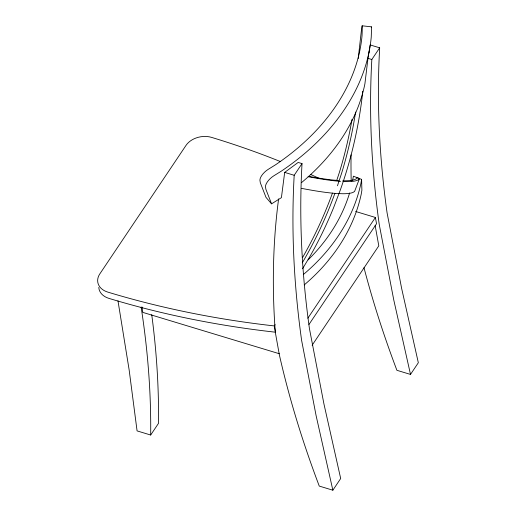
<?xml version="1.0" encoding="UTF-8"?>
<svg xmlns="http://www.w3.org/2000/svg" width="516" height="516" viewBox="0 0 516 516"><rect width="100%" height="100%" fill="white"/><g stroke="black" fill="none" stroke-linecap="round" stroke-linejoin="round"><path stroke-width="0.77" d="M362.729 91.203L362 98.266A424.146 393.347 75.4 0 1 340.36 189.894L333.717 207.374A424.146 393.347 75.4 0 1 309.361 257.445L302.55 268.726M358.227 58.508L361.613 28.503A10.307 0.49 -85.5 0 1 362.258 29.115L362.032 35.739A232.806 169.151 -10.2 0 1 275.441 164.849L268.204 169.358A10.307 4.515 -41.7 0 0 259.909 180.155L260.309 182.722L265.992 197.357L271.551 203.852L281.413 197.654L284.677 172.402L298.164 162.43L302.028 163.598A1768.771 994.3 33.8 0 0 309.445 328.653L323.964 404.067L340.689 478.519L332.859 490.2L319.262 486.085A1416.536 796.291 33.8 0 1 279.395 355.034L275.318 332.375A1474.593 828.928 33.8 0 1 278.608 198.899M363.986 267.688A1416.536 796.291 33.8 0 0 396.907 370.307L410.504 374.423L418.334 362.742L401.609 288.289L387.084 212.876A1768.771 994.3 33.8 0 1 379.673 47.82L370.159 44.937L367.973 58.334L364.909 83.792A231.658 168.313 -10.2 0 1 301.467 182.651M369.237 52.045L369.443 50.465M352.647 180.426L353.376 176.188L361.613 179.387L361.89 190.269L361.168 194.435A228.22 175.369 -1.5 0 1 304.195 284.935M361.613 179.387L360.89 183.554A228.22 175.369 -1.5 0 1 303.311 274.57M336.755 180.361L339.373 172.454A421.649 391.031 75.4 0 0 352.035 119.273M337.464 185.786L341.586 173.305A424.146 393.347 75.4 0 0 355.595 112.017M342.837 180.742A421.649 34.056 19.4 0 0 356.633 178.459L357.162 177.704L359.478 178.594L354.576 191.488L352.957 192.436A424.146 34.262 19.4 0 1 342.856 193.739L337.896 193.577A424.146 34.262 19.4 0 1 301.576 188.366M332.859 490.2L316.127 415.748L301.608 340.334A1768.771 994.3 33.8 0 1 294.191 175.285L302.028 163.598M410.504 374.423L393.773 299.97L379.254 224.563A1768.771 994.3 33.8 0 1 371.836 59.508L379.673 47.82M117.977 300.809L129.161 370.03L137.075 430.899L150.672 435.02L158.509 423.333A1560.519 877.232 33.8 0 0 151.73 314.631M98.795 287.425A19.073 13.855 -10.2 0 0 108.921 298.377A805.766 585.454 -10.2 0 0 275.441 332.201L274.312 325.925L275.17 324.648M307.833 318.217L375.403 217.462L355.614 211.47M308.961 324.493L376.532 223.738L375.403 217.462M312.122 345.268L378.796 245.842L375.138 225.531M359.478 178.594L358.981 179.297A424.146 34.262 19.4 0 1 342.927 181.509M338.335 180.49L334.207 180.161A421.649 34.056 19.4 0 1 308.645 176.349M340.573 181.342L336.419 181.013A424.146 34.262 19.4 0 1 308.11 176.685M362.18 25.8L371.397 26.832M367.973 58.334L371.836 59.508M284.677 172.402L294.191 175.285M279.337 353.737L142.79 312.38L141.952 306.91M271.551 203.852L265.869 189.211L265.469 186.644A10.307 4.515 -41.7 0 1 273.764 175.846L281.304 171.151A241.81 175.698 -10.2 0 0 371.243 37.049L371.481 30.147A10.307 0.49 -85.5 0 0 371.256 27.071M141.132 307.143A1560.519 877.232 33.8 0 1 150.672 435.02M332.465 193.074A421.649 391.031 75.4 0 1 302.699 257.31M334.91 193.319A424.146 393.347 75.4 0 1 302.273 262.831M274.312 325.925A805.766 585.454 -10.2 0 1 107.792 292.101A19.073 13.855 -10.2 0 1 99.807 273.925L186.005 145.402A19.073 13.855 -10.2 0 1 211.554 137.379A805.766 585.454 -10.2 0 1 280.33 161.527M310.632 174.466A805.766 585.454 -10.2 0 1 319.107 178.362M351.196 181.019A1474.593 828.928 33.8 0 1 351.073 154.819M349.596 192.984A219.494 168.661 -1.5 0 1 308.11 259.877"/></g></svg>
